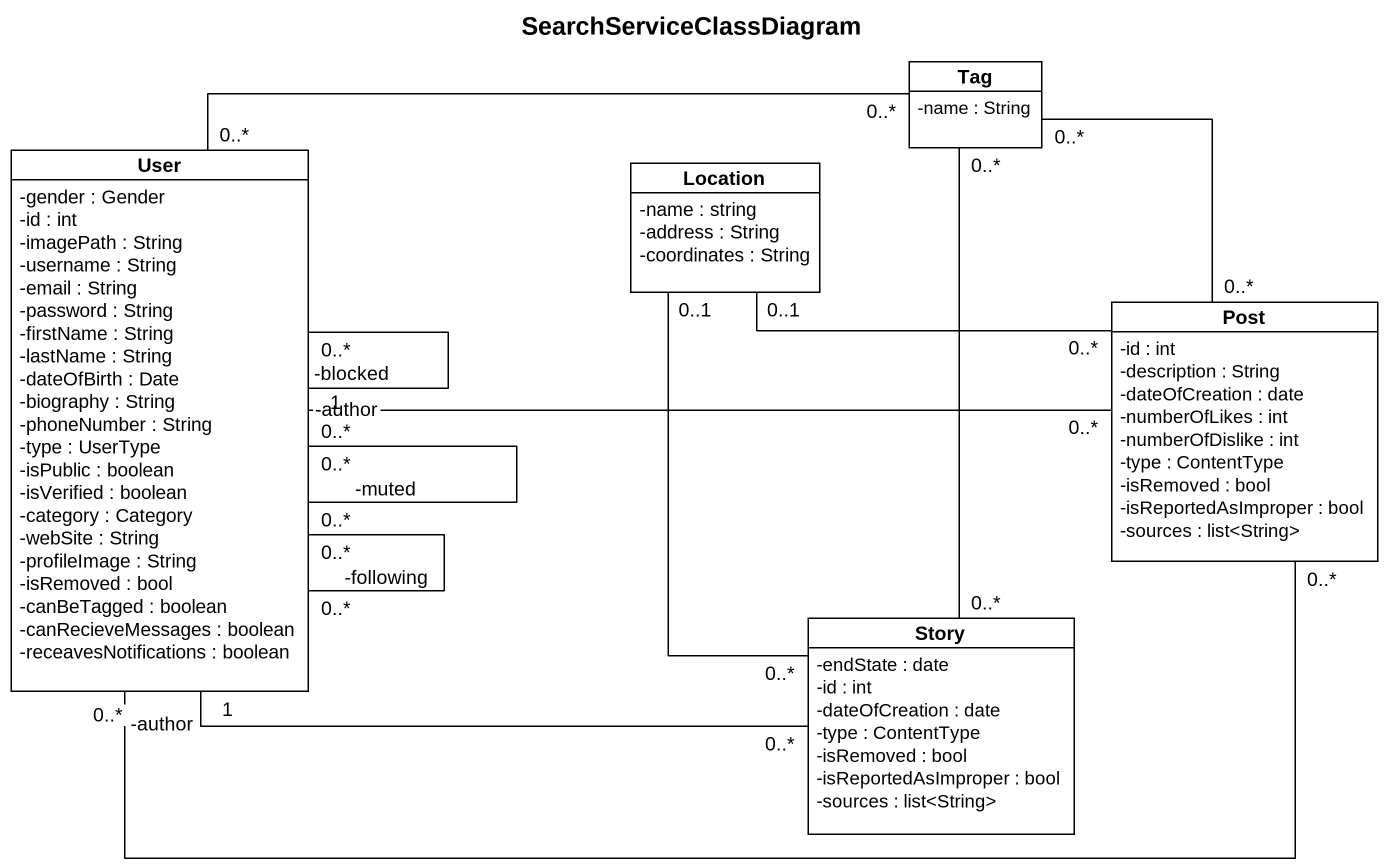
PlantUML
@startuml
title SearchServiceClassDiagram
hide circle
hide empty members
skinparam classAttributeIconSize 0
class Tag {
  -name : String
}
class User {
  -gender : Gender
  -id : int
  -imagePath : String
  -username : String
  -email : String
  -password : String
  -firstName : String
  -lastName : String
  -dateOfBirth : Date
  -biography : String
  -phoneNumber : String
  -type : UserType
  -isPublic : boolean
  -isVerified : boolean
  -category : Category
  -webSite : String
  -profileImage : String
  -isRemoved : bool
  -canBeTagged : boolean
  -canRecieveMessages : boolean
  -receavesNotifications : boolean
}
class Location {
  -name : string
  -address : String
  -coordinates : String
}
class Post {
  -id : int
  -description : String
  -dateOfCreation : date
  -numberOfLikes : int
  -numberOfDislike : int
  -type : ContentType
  -isRemoved : bool
  -isReportedAsImproper : bool
  -sources : list<String>
}
class Story {
  -endState : date
  -id : int
  -dateOfCreation : date
  -type : ContentType
  -isRemoved : bool
  -isReportedAsImproper : bool
  -sources : list<String>
}
User "0..*" -right- "0..*" Tag
User "0..*" -- "-following\n0..*" User
User "0..*" -- "-blocked\n0..*" User
User "0..*" -- "-muted\n0..*" User
User "0..*" -right- "0..*" Post
User "1\n-author" -right- "0..*" Story
Post "0..*" -up- "0..*" Tag
Post "0..*" -left- "1\n-author" User
Post "0..*" -left- "0..1" Location
Story "0..*" -up- "0..*" Tag
Story "0..*" -up- "0..1" Location
@enduml
